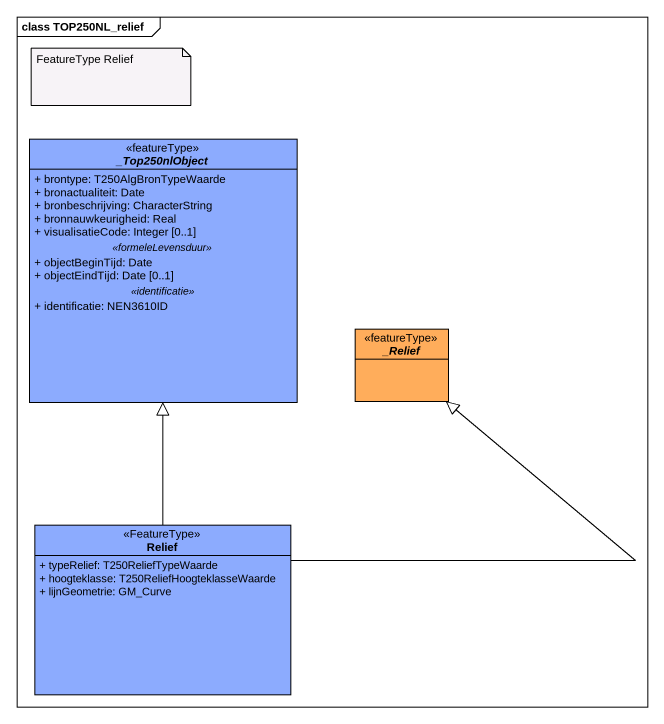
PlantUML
@startuml
mainframe class TOP250NL_relief
hide circle
hide empty members
skinparam classAttributeIconSize 0
abstract class "_Top250nlObject" as Top250nlObject <<featureType>> #8CABFE {
  + brontype: T250AlgBronTypeWaarde
  + bronactualiteit: Date
  + bronbeschrijving: CharacterString
  + bronnauwkeurigheid: Real
  + visualisatieCode: Integer [0..1]
  .. <<formeleLevensduur>> ..
  + objectBeginTijd: Date
  + objectEindTijd: Date [0..1]
  .. <<identificatie>> ..
  + identificatie: NEN3610ID
}
abstract class "_Relief" as Relief <<featureType>> #FFAD5B
class "Relief" as Relief_2 <<FeatureType>> #8CABFE {
  + typeRelief: T250ReliefTypeWaarde
  + hoogteklasse: T250ReliefHoogteklasseWaarde
  + lijnGeometrie: GM_Curve
}
Relief_2 -up-|> Top250nlObject
Relief_2 -up-|> Relief
note as N1
  FeatureType Relief
end note
@enduml
